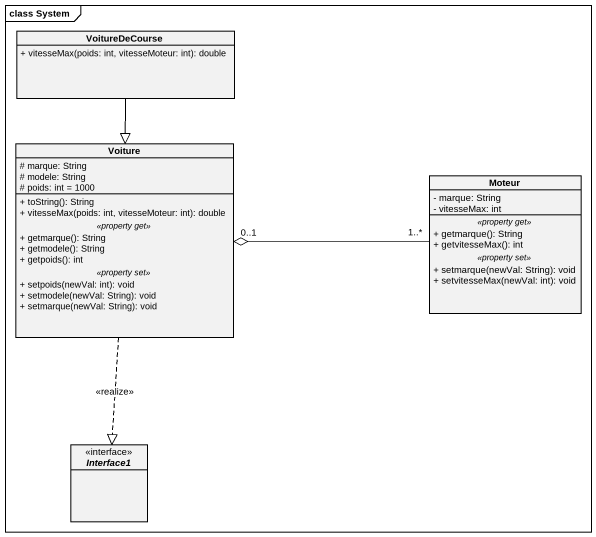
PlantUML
@startuml
mainframe class System
hide circle
hide empty members
skinparam classAttributeIconSize 0
class VoitureDeCourse {
  + vitesseMax(poids: int, vitesseMoteur: int): double
}
class Voiture {
  # marque: String
  # modele: String
  # poids: int = 1000
  --
  + toString(): String
  + vitesseMax(poids: int, vitesseMoteur: int): double
  .. <<property get>> ..
  + getmarque(): String
  + getmodele(): String
  + getpoids(): int
  .. <<property set>> ..
  + setpoids(newVal: int): void
  + setmodele(newVal: String): void
  + setmarque(newVal: String): void
}
class Moteur {
  - marque: String
  - vitesseMax: int
  .. <<property get>> ..
  + getmarque(): String
  + getvitesseMax(): int
  .. <<property set>> ..
  + setmarque(newVal: String): void
  + setvitesseMax(newVal: int): void
}
interface Interface1 <<interface>>
VoitureDeCourse --|> Voiture
Voiture ..|> Interface1 : <<realize>>
Moteur "1..*" -left-o "0..1" Voiture
@enduml
